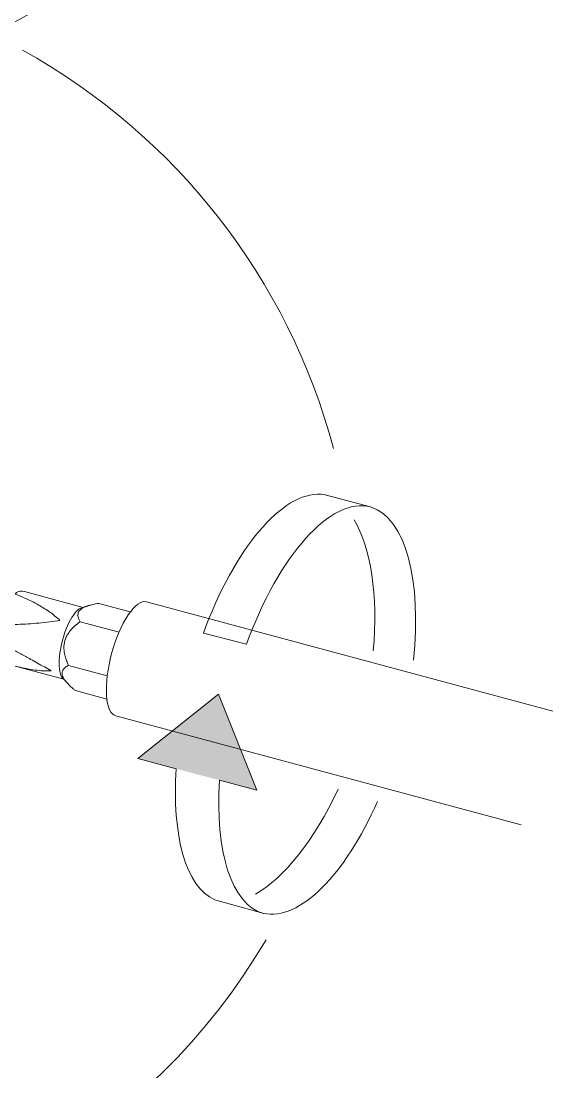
# Model space of a CAD drawing. Header units: metres. Extents: x -8.4 to 7.9, y -3.9 to 2.
# Drawn here: x 5.8239 to 5.9112, y -2.8936 to -2.7212 of the extents above; entities that cross this region are included whole.
import ezdxf

# ---------------------------------------------------------------- set-up
doc = ezdxf.new("R2010")
doc.units = ezdxf.units.M
doc.header["$MEASUREMENT"] = 0
for name, color, linetype, lineweight in [('PDF20_Geometry_Num_Penna__1', 255, 'Continuous', 18), ('PDF20_Geometry_Num_Penna__7', 7, 'Continuous', 18), ('PDF20_Solid Fills_Num_Penna__7', 7, 'Continuous', 18)]:
    doc.layers.add(name, color=color, linetype=linetype, lineweight=lineweight)

msp = doc.modelspace()

# ---------------------------------------------------------------- hatches: boundary and pattern name
at = {"layer": 'PDF20_Geometry_Num_Penna__7', "linetype": 'Continuous', "lineweight": 18}
msp.add_hatch(color=7, dxfattribs=at).paths.add_polyline_path([(5.856283942449007, -2.83164431986424), (5.84306830652371, -2.842212063236296), (5.86259390977068, -2.847402111717286)])
at = {"layer": 'PDF20_Solid Fills_Num_Penna__7', "linetype": 'Continuous', "lineweight": 18}
msp.add_hatch(color=7, dxfattribs=at).paths.add_polyline_path([(5.873125017298757, -2.798872253176516), (5.873798159901735, -2.798939269586105), (5.88126080942279, -2.800942315606025)])

# ---------------------------------------------------------------- linework, layer by layer
at = {"layer": 'PDF20_Geometry_Num_Penna__1', "color": 255, "linetype": 'Continuous', "lineweight": 18, "flags": 128}
for points in [[(5.873125017298757, -2.798872253176516), (5.873798159901735, -2.798939269586105), (5.88126080942279, -2.800942315606025)], [(5.860875906879542, -2.823453872213546), (5.853812377308925, -2.821671235718493)], [(5.856440314116917, -2.845766911323329), (5.86259390977068, -2.847402111717286), (5.856283942494545, -2.831644319942732), (5.84306830652371, -2.84221206310805), (5.84935146723601, -2.843880027080028)], [(5.855707601372084, -2.865377402022444), (5.856063532969676, -2.865487606784879), (5.86373467798723, -2.867642556666532)]]:
    msp.add_lwpolyline(points, dxfattribs=at)
at = {"layer": 'PDF20_Geometry_Num_Penna__1', "color": 255, "linetype": 'Continuous', "lineweight": 18}
for points in [[(5.853812377308925, -2.821671235718493), (5.85887435011317, -2.807865855343281), (5.866736119584663, -2.798401649055851), (5.873125017298758, -2.798872253176516)], [(5.853812377308925, -2.821671235718493), (5.85887435011317, -2.807865855343281), (5.866736119584663, -2.798401649055851), (5.873125017298758, -2.798872253176516)], [(5.88126080942279, -2.800942315606025), (5.874715540086323, -2.799184996421262), (5.866237219646617, -2.808918757600592), (5.860875906879547, -2.823453872213546)], [(5.88126080942279, -2.800942315606025), (5.874715540086323, -2.799184996421262), (5.866237219646617, -2.808918757600592), (5.860875906879547, -2.823453872213546)], [(5.84935146723601, -2.843880027080028), (5.848661942844023, -2.854729239165619), (5.850873484360442, -2.863374356002524), (5.855707601372087, -2.865377402022445)], [(5.84935146723601, -2.843880027080028), (5.848661942844023, -2.854729239165619), (5.850873484360442, -2.863374356002524), (5.855707601372087, -2.865377402022445)], [(5.86373467798723, -2.867642556666532), (5.858343580149229, -2.866197980726516), (5.855721004654002, -2.857369685703403), (5.856440314116914, -2.845766911323329)], [(5.86373467798723, -2.867642556666532), (5.858343580149229, -2.866197980726516), (5.855721004654002, -2.857369685703403), (5.856440314116914, -2.845766911323329)]]:
    msp.add_open_spline(points, degree=3, dxfattribs=at)
at = {"layer": 'PDF20_Geometry_Num_Penna__7', "color": 7, "linetype": 'Continuous', "lineweight": 18, "flags": 128}
for points in [[(5.668398821527444, -2.641123964825259, 2.219958089152931), (5.773142339152889, -2.522733032041991, 0.2425969309884861), (5.687255749932076, -2.566908503593508)], [(5.817965597670793, -2.81955962311504, 0.01142630660836938), (5.819221038410416, -2.819908108444899, 0.009799922641071409), (5.820509689504124, -2.820176174083253, 0.006475375167377351), (5.821920012612572, -2.8202193624361, 0.001559059459519587), (5.8233392712423, -2.820210426914821, 0.007509391573841553), (5.825074251623867, -2.820132985730408, 0.01067101939829926), (5.826816678273167, -2.819991506643499, 0.00797777657924484), (5.828556126415374, -2.819803860696651, 0.0007223755043286321), (5.830293191751904, -2.819556197831883, 0.01415703322045929), (5.829465166780099, -2.818841356129608, 0.02288661663847836), (5.828607356737369, -2.818180127555001, 0.008066032748369596), (5.827719761623708, -2.817581447629346, 0.01615342901168592), (5.826802381439121, -2.817037870084905, 0.02172173371997807), (5.824914007942274, -2.816068366026193, 0.01352318462616546), (5.82294968251456, -2.815228427026018, -0.2527214532049473), (5.824101917983417, -2.814731760968291), (5.824456360327463, -2.814827073195262), (5.834090341519182, -2.81741539585892)], [(5.835531492176043, -2.816988426867165, -0.01745816370257196), (5.836687450778767, -2.816758486119599), (5.841831332528063, -2.818144981171306)], [(5.83479877943121, -2.817196922363664, 0.0364360618019756), (5.834164357420442, -2.817450095466556, 0.03927652077509593), (5.833760769709363, -2.817686886780431)], [(5.823400330637703, -2.82716777270758, 0.007571944104532507), (5.824815121506792, -2.827468601923954, 0.01523255066551271), (5.826206084319138, -2.827700925477195, 0.01868815680812095), (5.827553858778638, -2.827823044268, 0.0110796178767536), (5.828864104048769, -2.827822895342646, -0.001347732800238505), (5.827738228367684, -2.827197408853154, 0.001009541001608949), (5.826607884925959, -2.826570433110116, 0.0007595358564554085), (5.825490944766153, -2.825941968113531, -0.0003561948964582077), (5.823854255118651, -2.82502160942185, 0.006570785610197026), (5.822198205175042, -2.824157842364933, 0.00650971172624515), (5.820007513208275, -2.823054305487044, 0.008966214414662974), (5.818506792409558, -2.821895070526519, 0.01388537745962309), (5.816986264538675, -2.820863017818858, 0.01460895780542687), (5.815715931263588, -2.820079670453446, 0.007550309225771069), (5.81447091529879, -2.819376742779541, 0.01018555486212243), (5.814171575335962, -2.819212924889436)], [(5.83261255522508, -2.820576932212592, 0.02823012453406978), (5.831997493510413, -2.821220289744641, 0.03873121086136731), (5.831494125811727, -2.82193810995401)], [(5.8311947858489, -2.822557639429316, 0.03507467580612693), (5.831014586169778, -2.823229292778746, 0.04225728463074518), (5.830940123492462, -2.823899456874631, 0.03955295289958783), (5.830978844084671, -2.824583024252433)], [(5.831121812425127, -2.825396156688772, 0.02635575555523679), (5.831373496274469, -2.826173547039998, 0.01453009463553571), (5.831674325490844, -2.826930087841574), (5.838049819923022, -2.828642729419944)]]:
    msp.add_lwpolyline(points, format="xyb", dxfattribs=at)
for points in [[(5.873125017298757, -2.798872253176516), (5.873798159901735, -2.798939269586105), (5.88126080942279, -2.800942315606025)], [(5.833839849072676, -2.817479731612125), (5.834955299978938, -2.817137203296451)], [(5.844482650616736, -2.816516929194371), (5.911171424424936, -2.834428181597034)], [(5.830566469777669, -2.828785995611109), (5.830439883226226, -2.828526865494033), (5.830331167717337, -2.828215611502833), (5.830250748025832, -2.827858190651695), (5.830192667137521, -2.827450135179979), (5.830161392813046, -2.827018251651521), (5.830152457291768, -2.826534244248938), (5.8301599035595, -2.826027898043159), (5.830207559672985, -2.825496234527091), (5.830273086829028, -2.824946699968466), (5.830359463534719, -2.824376315860191), (5.830462222029421, -2.823802953244824), (5.830596254848599, -2.823214698093992), (5.830751137217425, -2.822635378464439), (5.830923890628808, -2.822064994356164), (5.831113025829202, -2.821508013529807), (5.831308118043781, -2.820959968224729), (5.831530016822197, -2.820437240229939), (5.831759361868344, -2.819953232827356), (5.832003599449956, -2.81948709646733), (5.832250815538659, -2.819070105474335), (5.832495053120269, -2.81869481358064), (5.832751204730252, -2.818358242279152), (5.832995442311863, -2.818066348584056), (5.833247126161207, -2.817831046523724), (5.833492852996364, -2.817650846844608), (5.83373113356379, -2.817531706560895), (5.833839849072676, -2.81747958268677)], [(5.833596951819258, -2.81976886323831), (5.839984360279806, -2.821481504816681)], [(5.860875906879542, -2.823453872213546), (5.853812377308925, -2.821671235718493)], [(5.830919422868169, -2.82922085764666), (5.821285441676448, -2.826635513490094)], [(5.831533144254643, -2.829876724908498), (5.830734904353769, -2.829032318147685)], [(5.832842049196583, -2.831079446072579), (5.837987420199426, -2.8324599841101)], [(5.856440314116917, -2.845766911323329), (5.86259390977068, -2.847402111717286), (5.856283942494545, -2.831644319942732), (5.84306830652371, -2.84221206310805), (5.84935146723601, -2.843880027080028)], [(5.905940570268528, -2.853070657490983), (5.839457313449732, -2.835211528962445)], [(5.855707601372084, -2.865377402022444), (5.856063532969676, -2.865487606784879), (5.86373467798723, -2.867642556666532)]]:
    msp.add_lwpolyline(points, dxfattribs=at)
at = {"layer": 'PDF20_Geometry_Num_Penna__7', "color": 7, "linetype": 'Continuous', "lineweight": 18}
for centre, radius, start, end in [((5.772961264919951, -2.818569649400871), 0.105760637176708, 14.9045467050952, 61.06509411614141), ((5.835225663371312, -2.818508876658421), 0.002023353653370579, 193.5817716919123, 205.3666564133193), ((5.831971830431291, -2.828206792616789), 0.001330276355489935, 185.1332826416088, 201.3996790500318), ((5.836661367974608, -2.825144583004506), 0.006984863084978537, 218.3818088301311, 225.4452126425804), ((5.773173013219968, -2.818467321676219), 0.1054949424831685, 269.9745258879746, 329.5396758167835)]:
    msp.add_arc(centre, radius, start, end, dxfattribs=at)
for centre, major_axis, ratio, start_param, end_param in [((5.841912017476301, -2.824865524540574), (0.002550750295094622, 0.008354153799545967), 0.341680116807569, 6.276178630870213, 7.97449141429391), ((5.841462868239558, -2.826597024445625), (0.002032732660163647, 0.00860791996482699), 0.339443438714947, 1.465237491761225, 3.151077141782773)]:
    msp.add_ellipse(centre, major_axis=major_axis, ratio=ratio, start_param=start_param, end_param=end_param, dxfattribs=at)
for points in [[(5.853812377308925, -2.821671235718493), (5.85887435011317, -2.807865855343281), (5.866736119584663, -2.798401649055851), (5.873125017298758, -2.798872253176516)], [(5.88126080942279, -2.800942315606025), (5.874715540086323, -2.799184996421262), (5.866237219646617, -2.808918757600592), (5.860875906879547, -2.823453872213546)], [(5.888273108671413, -2.826082255797603), (5.889670028497944, -2.813092986365822), (5.887074259566553, -2.802814158388506), (5.881260213721372, -2.80094216668067)], [(5.881699543517563, -2.824539240198169), (5.882515654460994, -2.815441390283155), (5.88125723521428, -2.807601959614857), (5.878572111070105, -2.803029951227381)], [(5.83479877943121, -2.817196922363662), (5.835029613730904, -2.817104588643785), (5.835276829819608, -2.817042039994836), (5.83553149217604, -2.816988426867166)], [(5.833221659925563, -2.818590863683101), (5.8333261732736, -2.818590863683101), (5.833181529534926, -2.818269184917076), (5.833293144095791, -2.818269184917076)], [(5.833258891264223, -2.818984026619353), (5.833229106193295, -2.818849993800177), (5.833214213657829, -2.818718939488092), (5.833221659925561, -2.818590863683101)], [(5.83329314409579, -2.818269184917077), (5.833401941177009, -2.818269184917077), (5.83334193112595, -2.817969844954248), (5.833465897507175, -2.817969844954248)], [(5.833465897507173, -2.817969844954249), (5.833583586233922, -2.817969844954249), (5.833646097186289, -2.817779220500308), (5.833760769709363, -2.817686886780431)], [(5.83261255522508, -2.820576932212592), (5.832926787723373, -2.82027908150331), (5.833257402010677, -2.820024419146875), (5.833596951819258, -2.819768267536893)], [(5.833596951819258, -2.81976886323831), (5.833526956902577, -2.819634830419134), (5.833456961985896, -2.819509733121235), (5.833397391844038, -2.819375700302058)], [(5.831194785848901, -2.822557639429316), (5.831281162554592, -2.822346165425726), (5.831372007020923, -2.822136180675682), (5.831494125811731, -2.82193810995401)], [(5.831121812425127, -2.825396156688772), (5.83106224228327, -2.825132558811058), (5.831004161394959, -2.824854068397879), (5.830978844084669, -2.824583024252432)], [(5.830774965274166, -2.827733093353797), (5.830864221148162, -2.827733093353797), (5.830845833186645, -2.827508216068289), (5.830934315403633, -2.827508216068289)], [(5.830934315403633, -2.827508216068289), (5.831057923447985, -2.827351844445916), (5.831226209098729, -2.827214833119647), (5.831409387284939, -2.827097182089481)], [(5.831409387284937, -2.827097182089481), (5.831513091100356, -2.827097182089481), (5.831568705955981, -2.826930385692283), (5.831674474416201, -2.826930385692283)], [(5.830734755428414, -2.829031722446266), (5.830775404139507, -2.829031722446266), (5.830566469777669, -2.828785995611109), (5.830566469777669, -2.828785995611109)], [(5.830646889469175, -2.828325816265268), (5.830637953947897, -2.828215611502833), (5.830642421708538, -2.828105406740399), (5.830672206779468, -2.827995201977966)], [(5.830672206779465, -2.827995201977966), (5.830766513106205, -2.827995201977966), (5.830684267410085, -2.827733093353798), (5.830774965274169, -2.827733093353798)], [(5.830906019586251, -2.829079378559751), (5.83083602466957, -2.828942367233481), (5.830773476020621, -2.828812802174944), (5.830733266174867, -2.828692172637685)], [(5.831185999252976, -2.829481477017282), (5.831083240758275, -2.829347444198105), (5.830986439277757, -2.829214900632475), (5.830906019586251, -2.829079378559752)], [(5.832445907753238, -2.8307592565601), (5.832210605692906, -2.830549271810057), (5.83197679288612, -2.830342265567106), (5.83176085112189, -2.830121856042236)], [(5.832842049196583, -2.831079446072579), (5.832705037870314, -2.830976687577876), (5.832579940572413, -2.830860525801257), (5.832445907753237, -2.8307592565601)], [(5.84935146723601, -2.843880027080028), (5.848661942844023, -2.854729239165619), (5.850873484360442, -2.863374356002524), (5.855707601372087, -2.865377402022445)], [(5.86373467798723, -2.867642556666532), (5.858343580149229, -2.866197980726516), (5.855721004654002, -2.857369685703403), (5.856440314116914, -2.845766911323329)], [(5.875924218264589, -2.8472677810474), (5.872070030086482, -2.855621004189209), (5.867018482057063, -2.861834169984828), (5.86237647875291, -2.864464191747787)], [(5.882375813552987, -2.849252956024763), (5.877075560181317, -2.861262296623006), (5.869642695731188, -2.868914081344457), (5.863655896474625, -2.867613962998441)]]:
    msp.add_open_spline(points, degree=3, dxfattribs=at)

doc.saveas('drawing.dxf')
